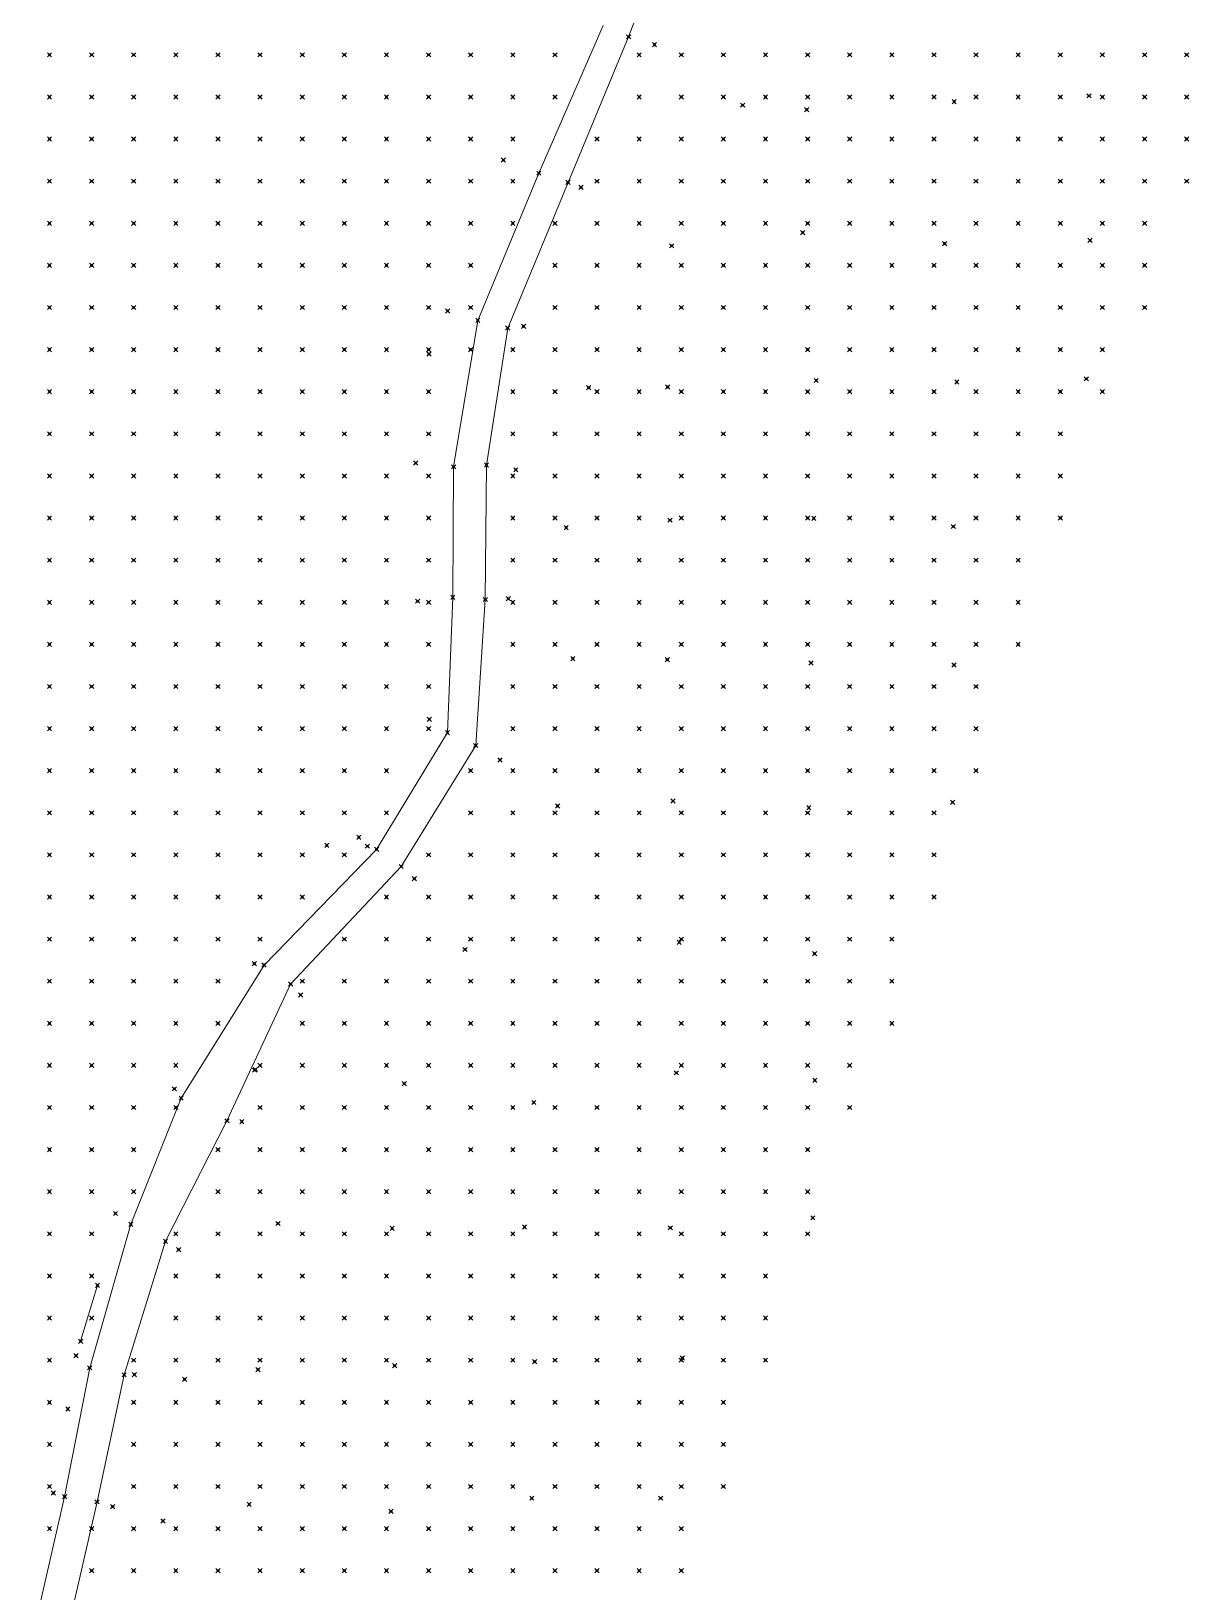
# Model space of a CAD drawing. Header units: metres. Extents: x 441556 to 446409, y 432338 to 461058.
# Drawn here: x 445057 to 445139.5, y 441214 to 441325.2 of the extents above; entities that cross this region are included whole.
import ezdxf

# ---------------------------------------------------------------- set-up
doc = ezdxf.new("R2010")
doc.units = ezdxf.units.M
doc.header["$MEASUREMENT"] = 0
doc.header["$PDMODE"] = 35
doc.header["$PDSIZE"] = 0.15
for name, color, linetype, lineweight in [('DTM-BRE-RevN_GRP_ACCES PROPRIETATE', 2, 'Continuous', 0), ('DTM-BRE-RevN_GRP_DRUM PIATRA', 2, 'Continuous', 0), ('DTM-NOK-RevN_LIDAR_co_lidar', 91, 'Continuous', 0), ('DTM-NOK-RevN_RTK', 32, 'Continuous', 0)]:
    doc.layers.add(name, color=color, linetype=linetype, lineweight=lineweight)

msp = doc.modelspace()

# ---------------------------------------------------------------- linework, layer by layer
at = {"layer": 'DTM-BRE-RevN_GRP_ACCES PROPRIETATE'}
msp.add_line((445060.547, 441231.855, 381.23), (445061.743, 441235.84, 380.919), dxfattribs=at)
at = {"layer": 'DTM-BRE-RevN_GRP_DRUM PIATRA'}
for p, q in [((445099.57, 441324.767, 373.502), (445103.553, 441335.261, 374.526)), ((445093.173, 441315.06, 373.659), (445097.77, 441325.569, 373.469)), ((445095.257, 441314.402, 373.699), (445099.57, 441324.767, 373.502)), ((445088.829, 441304.569, 375.203), (445093.173, 441315.06, 373.659)), ((445090.959, 441304.022, 375.077), (445095.257, 441314.402, 373.699)), ((445087.105, 441294.143, 376.185), (445088.829, 441304.569, 375.203)), ((445089.447, 441294.267, 376.222), (445090.959, 441304.022, 375.077)), ((445087.049, 441284.838, 376.237), (445087.105, 441294.143, 376.185)), ((445089.364, 441284.691, 376.341), (445089.447, 441294.267, 376.222)), ((445086.672, 441275.21, 376.401), (445087.049, 441284.838, 376.237)), ((445088.686, 441274.294, 376.448), (445089.364, 441284.691, 376.341)), ((445081.623, 441266.893, 376.801), (445086.672, 441275.21, 376.401)), ((445083.373, 441265.673, 376.82), (445088.686, 441274.294, 376.448)), ((445073.608, 441258.653, 377.504), (445081.623, 441266.893, 376.801)), ((445075.502, 441257.297, 377.464), (445083.373, 441265.673, 376.82)), ((445067.703, 441249.172, 378.519), (445073.608, 441258.653, 377.504)), ((445070.963, 441247.552, 378.647), (445075.502, 441257.297, 377.464)), ((445064.118, 441240.186, 379.913), (445067.703, 441249.172, 378.519)), ((445066.59, 441238.976, 379.901), (445070.963, 441247.552, 378.647)), ((445061.192, 441229.965, 381.306), (445064.118, 441240.186, 379.913)), ((445063.645, 441229.461, 381.394), (445066.59, 441238.976, 379.901)), ((445059.408, 441220.781, 382.466), (445061.192, 441229.965, 381.306)), ((445061.719, 441220.413, 382.539), (445063.645, 441229.461, 381.394)), ((445057.027, 441210.417, 383.136), (445059.408, 441220.781, 382.466)), ((445059.212, 441209.462, 383.252), (445061.719, 441220.413, 382.539))]:
    msp.add_line(p, q, dxfattribs=at)
at = {"layer": 'DTM-NOK-RevN_LIDAR_co_lidar'}
for p in [(445058.331, 441323.485, 357.108), (445061.33, 441323.485, 357.886), (445064.329, 441323.485, 359.576), (445067.329, 441323.485, 362.513), (445070.328, 441323.485, 364.934), (445073.327, 441323.485, 364.644), (445076.327, 441323.485, 364.26), (445079.326, 441323.485, 365.879), (445082.325, 441323.485, 367.506), (445085.325, 441323.485, 369.517), (445088.324, 441323.485, 371.733), (445091.323, 441323.485, 372.661), (445094.323, 441323.485, 372.92), (445100.321, 441323.485, 373.306), (445103.321, 441323.485, 374.324), (445106.32, 441323.485, 375.818), (445109.319, 441323.485, 377.332), (445112.319, 441323.485, 378.396), (445115.318, 441323.485, 379.079), (445118.317, 441323.485, 380.677), (445121.317, 441323.485, 383.074), (445124.316, 441323.485, 384.122), (445127.316, 441323.485, 384.49), (445130.315, 441323.485, 385.217), (445133.314, 441323.485, 386.174), (445136.314, 441323.485, 387.093), (445139.313, 441323.485, 387.852), (445058.331, 441320.486, 358.31), (445061.33, 441320.486, 359.205), (445064.329, 441320.486, 362.338), (445067.329, 441320.486, 365.256), (445070.328, 441320.486, 366.566), (445073.327, 441320.486, 366.257), (445076.327, 441320.486, 366.132), (445079.326, 441320.486, 368.097), (445082.325, 441320.486, 370.071), (445085.325, 441320.486, 370.699), (445088.324, 441320.486, 371.665), (445091.323, 441320.486, 372.642), (445094.323, 441320.486, 372.968), (445100.321, 441320.486, 374.954), (445103.321, 441320.486, 376.102), (445106.32, 441320.486, 376.78), (445109.319, 441320.486, 377.716), (445112.319, 441320.486, 378.643), (445115.318, 441320.486, 379.442), (445118.317, 441320.486, 381.007), (445121.317, 441320.486, 383.323), (445124.316, 441320.486, 384.08), (445127.316, 441320.486, 384.703), (445130.315, 441320.486, 385.602), (445133.314, 441320.486, 386.665), (445136.314, 441320.486, 387.687), (445139.313, 441320.486, 388.503), (445058.331, 441317.487, 358.45), (445061.33, 441317.487, 359.905), (445064.329, 441317.487, 363.491), (445067.329, 441317.487, 366.248), (445070.328, 441317.487, 366.607), (445073.327, 441317.487, 366.631), (445076.327, 441317.487, 367.145), (445079.326, 441317.487, 369.333), (445082.325, 441317.487, 370.962), (445085.325, 441317.487, 370.99), (445088.324, 441317.487, 371.789), (445091.323, 441317.487, 372.835), (445097.322, 441317.487, 373.341), (445100.321, 441317.487, 375.634), (445103.321, 441317.487, 377.594), (445106.32, 441317.487, 378.158), (445109.319, 441317.487, 378.482), (445112.319, 441317.487, 379.258), (445115.318, 441317.487, 380.169), (445118.317, 441317.487, 381.386), (445121.317, 441317.487, 383.177), (445124.316, 441317.487, 384.318), (445127.316, 441317.487, 385.068), (445130.315, 441317.487, 386.168), (445133.314, 441317.487, 387.314), (445136.314, 441317.487, 388.356), (445139.313, 441317.487, 389.264), (445058.331, 441314.487, 359.946), (445061.33, 441314.487, 362.149), (445064.329, 441314.487, 364.92), (445067.329, 441314.487, 366.489), (445070.328, 441314.487, 366.851), (445073.327, 441314.487, 366.802), (445076.327, 441314.487, 367.867), (445079.326, 441314.487, 370.5), (445082.325, 441314.487, 371.382), (445085.325, 441314.487, 371.329), (445088.324, 441314.487, 372.412), (445091.323, 441314.487, 373.272), (445097.322, 441314.487, 374.9), (445100.321, 441314.487, 376.237), (445103.321, 441314.487, 378.175), (445106.32, 441314.487, 379.297), (445109.319, 441314.487, 379.351), (445112.319, 441314.487, 379.875), (445115.318, 441314.487, 380.847), (445118.317, 441314.487, 381.952), (445121.317, 441314.487, 383.499), (445124.316, 441314.487, 384.667), (445127.316, 441314.487, 385.486), (445130.315, 441314.487, 386.69), (445133.314, 441314.487, 387.95), (445136.314, 441314.487, 389.001), (445139.313, 441314.487, 390.031), (445058.331, 441311.488, 361.387), (445061.33, 441311.488, 363.304), (445064.329, 441311.488, 365.328), (445067.329, 441311.488, 366.591), (445070.328, 441311.488, 367.12), (445073.327, 441311.488, 367.113), (445076.327, 441311.488, 368.973), (445079.326, 441311.488, 371.854), (445082.325, 441311.488, 372.428), (445085.325, 441311.488, 372.638), (445088.324, 441311.488, 373.512), (445091.323, 441311.488, 373.788), (445094.323, 441311.488, 373.746), (445097.322, 441311.488, 376.285), (445100.321, 441311.488, 377.534), (445103.321, 441311.488, 378.527), (445106.32, 441311.488, 379.528), (445109.319, 441311.488, 379.93), (445112.319, 441311.488, 380.482), (445115.318, 441311.488, 381.449), (445118.317, 441311.488, 382.688), (445121.317, 441311.488, 384.108), (445124.316, 441311.488, 385.088), (445127.316, 441311.488, 386.059), (445130.315, 441311.488, 387.291), (445133.314, 441311.488, 388.563), (445136.314, 441311.488, 389.676), (445058.331, 441308.489, 361.59), (445061.33, 441308.489, 363.089), (445064.329, 441308.489, 364.684), (445067.329, 441308.489, 366.784), (445070.328, 441308.489, 367.571), (445073.327, 441308.489, 368.547), (445076.327, 441308.489, 370.503), (445079.326, 441308.489, 372.173), (445082.325, 441308.489, 372.852), (445085.325, 441308.489, 373.862), (445088.324, 441308.489, 374.393), (445094.323, 441308.489, 375.502), (445097.322, 441308.489, 377.415), (445100.321, 441308.489, 378.487), (445103.321, 441308.489, 379.12), (445106.32, 441308.489, 379.856), (445109.319, 441308.489, 380.54), (445112.319, 441308.489, 381.291), (445115.318, 441308.489, 382.224), (445118.317, 441308.489, 383.322), (445121.317, 441308.489, 384.539), (445124.316, 441308.489, 385.547), (445127.316, 441308.489, 386.759), (445130.315, 441308.489, 387.988), (445133.314, 441308.489, 389.209), (445136.314, 441308.489, 390.421), (445058.331, 441305.489, 361.062), (445061.33, 441305.489, 362.694), (445064.329, 441305.489, 364.377), (445067.329, 441305.489, 366.269), (445070.328, 441305.489, 367.947), (445073.327, 441305.489, 370.118), (445076.327, 441305.489, 371.301), (445079.326, 441305.489, 371.972), (445082.325, 441305.489, 372.71), (445085.325, 441305.489, 374.502), (445088.324, 441305.489, 374.862), (445094.323, 441305.489, 377.118), (445097.322, 441305.489, 378.447), (445100.321, 441305.489, 379.258), (445103.321, 441305.489, 380.025), (445106.32, 441305.489, 380.841), (445109.319, 441305.489, 381.748), (445112.319, 441305.489, 382.739), (445115.318, 441305.489, 383.528), (445118.317, 441305.489, 384.134), (445121.317, 441305.489, 385.015), (445124.316, 441305.489, 386.074), (445127.316, 441305.489, 387.482), (445130.315, 441305.489, 388.724), (445133.314, 441305.489, 389.936), (445136.314, 441305.489, 391.208), (445058.331, 441302.49, 360.175), (445061.33, 441302.49, 362.23), (445064.329, 441302.49, 364.522), (445067.329, 441302.49, 366.261), (445070.328, 441302.49, 368.583), (445073.327, 441302.49, 370.862), (445076.327, 441302.49, 371.604), (445079.326, 441302.49, 372.527), (445082.325, 441302.49, 373.17), (445085.325, 441302.49, 374.953), (445088.324, 441302.49, 375.206), (445091.323, 441302.49, 375.412), (445094.323, 441302.49, 377.476), (445097.322, 441302.49, 379.104), (445100.321, 441302.49, 380.245), (445103.321, 441302.49, 381.082), (445106.32, 441302.49, 382.036), (445109.319, 441302.49, 383.277), (445112.319, 441302.49, 384.306), (445115.318, 441302.49, 384.826), (445118.317, 441302.49, 385.243), (445121.317, 441302.49, 385.977), (445124.316, 441302.49, 387.034), (445127.316, 441302.49, 388.373), (445130.315, 441302.49, 389.554), (445133.314, 441302.49, 390.716), (445058.331, 441299.491, 358.3), (445061.33, 441299.491, 361.27), (445064.329, 441299.491, 365.145), (445067.329, 441299.491, 367.942), (445070.328, 441299.491, 369.581), (445073.327, 441299.491, 371.034), (445076.327, 441299.491, 371.646), (445079.326, 441299.491, 373.417), (445082.325, 441299.491, 374.191), (445085.325, 441299.491, 375.329), (445091.323, 441299.491, 375.994), (445094.323, 441299.491, 378.111), (445097.322, 441299.491, 379.793), (445100.321, 441299.491, 381.12), (445103.321, 441299.491, 382.169), (445106.32, 441299.491, 383.264), (445109.319, 441299.491, 384.418), (445112.319, 441299.491, 385.18), (445115.318, 441299.491, 385.692), (445118.317, 441299.491, 386.384), (445121.317, 441299.491, 387.254), (445124.316, 441299.491, 388.292), (445127.316, 441299.491, 389.394), (445130.315, 441299.491, 390.462), (445133.314, 441299.491, 391.58), (445058.331, 441296.491, 357.395), (445061.33, 441296.491, 360.701), (445064.329, 441296.491, 365.824), (445067.329, 441296.491, 369.302), (445070.328, 441296.491, 369.796), (445073.327, 441296.491, 370.574), (445076.327, 441296.491, 371.219), (445079.326, 441296.491, 373.572), (445082.325, 441296.491, 374.941), (445085.325, 441296.491, 375.578), (445091.323, 441296.491, 376.293), (445094.323, 441296.491, 378.745), (445097.322, 441296.491, 380.336), (445100.321, 441296.491, 381.511), (445103.321, 441296.491, 382.823), (445106.32, 441296.491, 384.072), (445109.319, 441296.491, 384.998), (445112.319, 441296.491, 385.756), (445115.318, 441296.491, 386.637), (445118.317, 441296.491, 387.583), (445121.317, 441296.491, 388.466), (445124.316, 441296.491, 389.379), (445127.316, 441296.491, 390.371), (445130.315, 441296.491, 391.427), (445058.331, 441293.492, 359.691), (445061.33, 441293.492, 361.525), (445064.329, 441293.492, 365.191), (445067.329, 441293.492, 369.056), (445070.328, 441293.492, 369.246), (445073.327, 441293.492, 370.097), (445076.327, 441293.492, 371.471), (445079.326, 441293.492, 372.912), (445082.325, 441293.492, 374.939), (445085.325, 441293.492, 375.605), (445091.323, 441293.492, 376.448), (445094.323, 441293.492, 378.898), (445097.322, 441293.492, 380.384), (445100.321, 441293.492, 381.278), (445103.321, 441293.492, 382.731), (445106.32, 441293.492, 384.17), (445109.319, 441293.492, 385.375), (445112.319, 441293.492, 386.504), (445115.318, 441293.492, 387.592), (445118.317, 441293.492, 388.627), (445121.317, 441293.492, 389.494), (445124.316, 441293.492, 390.436), (445127.316, 441293.492, 391.426), (445130.315, 441293.492, 392.522), (445058.331, 441290.493, 360.495), (445061.33, 441290.493, 361.107), (445064.329, 441290.493, 363.828), (445067.329, 441290.493, 368.099), (445070.328, 441290.493, 368.681), (445073.327, 441290.493, 370.339), (445076.327, 441290.493, 371.861), (445079.326, 441290.493, 372.791), (445082.325, 441290.493, 375.069), (445085.325, 441290.493, 375.633), (445091.323, 441290.493, 376.579), (445094.323, 441290.493, 378.929), (445097.322, 441290.493, 380.401), (445100.321, 441290.493, 381.319), (445103.321, 441290.493, 382.744), (445106.32, 441290.493, 384.232), (445109.319, 441290.493, 385.686), (445112.319, 441290.493, 387.132), (445115.318, 441290.493, 388.365), (445118.317, 441290.493, 389.409), (445121.317, 441290.493, 390.385), (445124.316, 441290.493, 391.463), (445127.316, 441290.493, 392.495), (445130.315, 441290.493, 393.701), (445058.331, 441287.493, 360.658), (445061.33, 441287.493, 360.937), (445064.329, 441287.493, 362.812), (445067.329, 441287.493, 366.519), (445070.328, 441287.493, 368.064), (445073.327, 441287.493, 370.812), (445076.327, 441287.493, 372.722), (445079.326, 441287.493, 373.599), (445082.325, 441287.493, 375.894), (445085.325, 441287.493, 375.759), (445091.323, 441287.493, 376.691), (445094.323, 441287.493, 378.674), (445097.322, 441287.493, 380.283), (445100.321, 441287.493, 381.473), (445103.321, 441287.493, 382.853), (445106.32, 441287.493, 384.23), (445109.319, 441287.493, 385.5), (445112.319, 441287.493, 387.175), (445115.318, 441287.493, 388.898), (445118.317, 441287.493, 390.122), (445121.317, 441287.493, 391.319), (445124.316, 441287.493, 392.466), (445127.316, 441287.493, 393.508), (445058.331, 441284.494, 362.24), (445061.33, 441284.494, 362.818), (445064.329, 441284.494, 364.596), (445067.329, 441284.494, 366.114), (445070.328, 441284.494, 367.847), (445073.327, 441284.494, 369.931), (445076.327, 441284.494, 371.913), (445079.326, 441284.494, 373.69), (445082.325, 441284.494, 375.925), (445085.325, 441284.494, 375.884), (445091.323, 441284.494, 376.857), (445094.323, 441284.494, 379.056), (445097.322, 441284.494, 380.588), (445100.321, 441284.494, 381.803), (445103.321, 441284.494, 383.061), (445106.32, 441284.494, 384.399), (445109.319, 441284.494, 385.929), (445112.319, 441284.494, 387.419), (445115.318, 441284.494, 388.919), (445118.317, 441284.494, 390.626), (445121.317, 441284.494, 392.159), (445124.316, 441284.494, 393.323), (445127.316, 441284.494, 394.314), (445058.331, 441281.495, 364.232), (445061.33, 441281.495, 364.022), (445064.329, 441281.495, 365.23), (445067.329, 441281.495, 366.89), (445070.328, 441281.495, 367.69), (445073.327, 441281.495, 369.736), (445076.327, 441281.495, 371.089), (445079.326, 441281.495, 373.535), (445082.325, 441281.495, 375.72), (445085.325, 441281.495, 375.939), (445091.323, 441281.495, 377.678), (445094.323, 441281.495, 379.56), (445097.322, 441281.495, 380.8), (445100.321, 441281.495, 382.19), (445103.321, 441281.495, 383.58), (445106.32, 441281.495, 384.93), (445109.319, 441281.495, 386.294), (445112.319, 441281.495, 387.593), (445115.318, 441281.495, 388.961), (445118.317, 441281.495, 390.701), (445121.317, 441281.495, 392.622), (445124.316, 441281.495, 394.052), (445127.316, 441281.495, 395.209), (445058.331, 441278.495, 365.746), (445061.33, 441278.495, 366.178), (445064.329, 441278.495, 366.872), (445067.329, 441278.495, 366.971), (445070.328, 441278.495, 368.204), (445073.327, 441278.495, 369.126), (445076.327, 441278.495, 370.588), (445079.326, 441278.495, 372.59), (445082.325, 441278.495, 376.18), (445085.325, 441278.495, 376.083), (445091.323, 441278.495, 378.535), (445094.323, 441278.495, 380.058), (445097.322, 441278.495, 381.109), (445100.321, 441278.495, 382.48), (445103.321, 441278.495, 383.902), (445106.32, 441278.495, 385.272), (445109.319, 441278.495, 386.639), (445112.319, 441278.495, 387.994), (445115.318, 441278.495, 389.278), (445118.317, 441278.495, 390.811), (445121.317, 441278.495, 392.788), (445124.316, 441278.495, 394.635), (445058.331, 441275.496, 368.398), (445061.33, 441275.496, 367.877), (445064.329, 441275.496, 367.553), (445067.329, 441275.496, 368.585), (445070.328, 441275.496, 369.26), (445073.327, 441275.496, 368.813), (445076.327, 441275.496, 369.522), (445079.326, 441275.496, 370.093), (445082.325, 441275.496, 373.677), (445085.325, 441275.496, 375.81), (445091.323, 441275.496, 377.994), (445094.323, 441275.496, 379.954), (445097.322, 441275.496, 381.395), (445100.321, 441275.496, 382.993), (445103.321, 441275.496, 384.291), (445106.32, 441275.496, 385.625), (445109.319, 441275.496, 386.999), (445112.319, 441275.496, 388.289), (445115.318, 441275.496, 389.603), (445118.317, 441275.496, 391.149), (445121.317, 441275.496, 393.249), (445124.316, 441275.496, 395.34), (445058.331, 441272.497, 370.688), (445061.33, 441272.497, 371.841), (445064.329, 441272.497, 371.031), (445067.329, 441272.497, 371.173), (445070.328, 441272.497, 371.041), (445073.327, 441272.497, 370.848), (445076.327, 441272.497, 371.851), (445079.326, 441272.497, 373.634), (445082.325, 441272.497, 375.566), (445088.324, 441272.497, 376.198), (445091.323, 441272.497, 377.005), (445094.323, 441272.497, 379.948), (445097.322, 441272.497, 381.798), (445100.321, 441272.497, 383.209), (445103.321, 441272.497, 384.586), (445106.32, 441272.497, 386.09), (445109.319, 441272.497, 387.532), (445112.319, 441272.497, 388.884), (445115.318, 441272.497, 390.213), (445118.317, 441272.497, 391.538), (445121.317, 441272.497, 393.274), (445124.316, 441272.497, 395.504), (445058.331, 441269.497, 371.147), (445061.33, 441269.497, 372.408), (445064.329, 441269.497, 372.692), (445067.329, 441269.497, 373.006), (445070.328, 441269.497, 372.972), (445073.327, 441269.497, 372.927), (445076.327, 441269.497, 372.933), (445079.326, 441269.497, 375.205), (445082.325, 441269.497, 376.161), (445088.324, 441269.497, 378.028), (445091.323, 441269.497, 380.252), (445094.323, 441269.497, 381.449), (445097.322, 441269.497, 382.379), (445100.321, 441269.497, 383.755), (445103.321, 441269.497, 385.234), (445106.32, 441269.497, 386.68), (445109.319, 441269.497, 388.072), (445112.319, 441269.497, 389.451), (445115.318, 441269.497, 390.934), (445118.317, 441269.497, 392.484), (445121.317, 441269.497, 393.953), (445058.331, 441266.498, 371.747), (445061.33, 441266.498, 372.525), (445064.329, 441266.498, 373.089), (445067.329, 441266.498, 373.637), (445070.328, 441266.498, 374.173), (445073.327, 441266.498, 375.201), (445076.327, 441266.498, 376.165), (445079.326, 441266.498, 376.261), (445085.325, 441266.498, 379.38), (445088.324, 441266.498, 380.229), (445091.323, 441266.498, 381.367), (445094.323, 441266.498, 382.271), (445097.322, 441266.498, 383.375), (445100.321, 441266.498, 384.614), (445103.321, 441266.498, 386.061), (445106.32, 441266.498, 387.722), (445109.319, 441266.498, 389.182), (445112.319, 441266.498, 390.398), (445115.318, 441266.498, 391.794), (445118.317, 441266.498, 393.376), (445121.317, 441266.498, 394.813), (445058.331, 441263.499, 372.576), (445061.33, 441263.499, 372.834), (445064.329, 441263.499, 373.067), (445067.329, 441263.499, 373.633), (445070.328, 441263.499, 376.262), (445073.327, 441263.499, 376.738), (445076.327, 441263.499, 376.774), (445082.325, 441263.499, 376.892), (445085.325, 441263.499, 378.971), (445088.324, 441263.499, 381.852), (445091.323, 441263.499, 382.723), (445094.323, 441263.499, 383.565), (445097.322, 441263.499, 384.679), (445100.321, 441263.499, 386.031), (445103.321, 441263.499, 387.404), (445106.32, 441263.499, 388.843), (445109.319, 441263.499, 390.299), (445112.319, 441263.499, 391.45), (445115.318, 441263.499, 392.829), (445118.317, 441263.499, 394.538), (445121.317, 441263.499, 395.781), (445058.331, 441260.499, 373.379), (445061.33, 441260.499, 373.44), (445064.329, 441260.499, 373.757), (445067.329, 441260.499, 375.271), (445070.328, 441260.499, 377.527), (445073.327, 441260.499, 377.125), (445079.326, 441260.499, 376.849), (445082.325, 441260.499, 377.167), (445085.325, 441260.499, 378.409), (445088.324, 441260.499, 382.476), (445091.323, 441260.499, 383.657), (445094.323, 441260.499, 384.636), (445097.322, 441260.499, 386.094), (445100.321, 441260.499, 387.51), (445103.321, 441260.499, 388.927), (445106.32, 441260.499, 390.17), (445109.319, 441260.499, 391.385), (445112.319, 441260.499, 392.653), (445115.318, 441260.499, 394.393), (445118.317, 441260.499, 396.157), (445058.331, 441257.5, 374.479), (445061.33, 441257.5, 374.838), (445064.329, 441257.5, 374.998), (445067.329, 441257.5, 376.926), (445070.328, 441257.5, 377.86), (445076.327, 441257.5, 377.242), (445079.326, 441257.5, 378.864), (445082.325, 441257.5, 379.826), (445085.325, 441257.5, 381.742), (445088.324, 441257.5, 383.455), (445091.323, 441257.5, 384.55), (445094.323, 441257.5, 386.191), (445097.322, 441257.5, 387.776), (445100.321, 441257.5, 389.086), (445103.321, 441257.5, 390.393), (445106.32, 441257.5, 391.659), (445109.319, 441257.5, 392.861), (445112.319, 441257.5, 394.066), (445115.318, 441257.5, 395.5), (445118.317, 441257.5, 396.843), (445058.331, 441254.501, 375.5), (445061.33, 441254.501, 375.67), (445064.329, 441254.501, 375.878), (445067.329, 441254.501, 377.305), (445070.328, 441254.501, 377.757), (445076.327, 441254.501, 378.503), (445079.326, 441254.501, 380.593), (445082.325, 441254.501, 381.929), (445085.325, 441254.501, 383.602), (445088.324, 441254.501, 384.196), (445091.323, 441254.501, 386.108), (445094.323, 441254.501, 387.833), (445097.322, 441254.501, 389.246), (445100.321, 441254.501, 390.439), (445103.321, 441254.501, 391.687), (445106.32, 441254.501, 392.969), (445109.319, 441254.501, 394.299), (445112.319, 441254.501, 395.517), (445115.318, 441254.501, 396.619), (445118.317, 441254.501, 397.773), (445058.331, 441251.501, 376.292), (445061.33, 441251.501, 376.179), (445064.329, 441251.501, 376.115), (445067.329, 441251.501, 377.127), (445073.327, 441251.501, 378.846), (445076.327, 441251.501, 380.392), (445079.326, 441251.501, 382.081), (445082.325, 441251.501, 383.38), (445085.325, 441251.501, 384.2), (445088.324, 441251.501, 385.243), (445091.323, 441251.501, 387.512), (445094.323, 441251.501, 389.024), (445097.322, 441251.501, 390.566), (445100.321, 441251.501, 391.89), (445103.321, 441251.501, 393.004), (445106.32, 441251.501, 394.116), (445109.319, 441251.501, 395.603), (445112.319, 441251.501, 397.081), (445115.318, 441251.501, 398.144), (445058.331, 441248.502, 376.984), (445061.33, 441248.502, 376.831), (445064.329, 441248.502, 377.074), (445067.329, 441248.502, 378.623), (445073.327, 441248.502, 380.915), (445076.327, 441248.502, 381.876), (445079.326, 441248.502, 383.193), (445082.325, 441248.502, 384.274), (445085.325, 441248.502, 385.193), (445088.324, 441248.502, 386.54), (445091.323, 441248.502, 388.283), (445094.323, 441248.502, 389.773), (445097.322, 441248.502, 391.342), (445100.321, 441248.502, 392.531), (445103.321, 441248.502, 393.216), (445106.32, 441248.502, 394.439), (445109.319, 441248.502, 396.928), (445112.319, 441248.502, 399.114), (445115.318, 441248.502, 399.849), (445058.331, 441245.503, 377.752), (445061.33, 441245.503, 377.986), (445064.329, 441245.503, 378.431), (445070.328, 441245.503, 381.972), (445073.327, 441245.503, 382.975), (445076.327, 441245.503, 383.248), (445079.326, 441245.503, 383.918), (445082.325, 441245.503, 384.907), (445085.325, 441245.503, 386.314), (445088.324, 441245.503, 387.576), (445091.323, 441245.503, 389.034), (445094.323, 441245.503, 390.545), (445097.322, 441245.503, 391.847), (445100.321, 441245.503, 393.146), (445103.321, 441245.503, 393.905), (445106.32, 441245.503, 395.667), (445109.319, 441245.503, 398.476), (445112.319, 441245.503, 400.332), (445058.331, 441242.503, 378.489), (445061.33, 441242.503, 379.364), (445064.329, 441242.503, 379.486), (445070.328, 441242.503, 383.196), (445073.327, 441242.503, 384.519), (445076.327, 441242.503, 384.406), (445079.326, 441242.503, 384.878), (445082.325, 441242.503, 385.879), (445085.325, 441242.503, 387.287), (445088.324, 441242.503, 388.643), (445091.323, 441242.503, 390.149), (445094.323, 441242.503, 391.445), (445097.322, 441242.503, 392.749), (445100.321, 441242.503, 394.437), (445103.321, 441242.503, 395.55), (445106.32, 441242.503, 397.2), (445109.319, 441242.503, 399.174), (445112.319, 441242.503, 400.434), (445058.331, 441239.504, 379.492), (445061.33, 441239.504, 380.476), (445067.329, 441239.504, 380.658), (445070.328, 441239.504, 383.395), (445073.327, 441239.504, 385.256), (445076.327, 441239.504, 385.229), (445079.326, 441239.504, 385.996), (445082.325, 441239.504, 387.05), (445085.325, 441239.504, 388.325), (445088.324, 441239.504, 389.811), (445091.323, 441239.504, 391.242), (445094.323, 441239.504, 392.265), (445097.322, 441239.504, 393.798), (445100.321, 441239.504, 395.55), (445103.321, 441239.504, 396.692), (445106.32, 441239.504, 397.795), (445109.319, 441239.504, 399.154), (445112.319, 441239.504, 400.295), (445058.331, 441236.505, 380.629), (445061.33, 441236.505, 380.962), (445067.329, 441236.505, 381.436), (445070.328, 441236.505, 384.385), (445073.327, 441236.505, 385.575), (445076.327, 441236.505, 385.952), (445079.326, 441236.505, 386.933), (445082.325, 441236.505, 388.067), (445085.325, 441236.505, 389.489), (445088.324, 441236.505, 390.867), (445091.323, 441236.505, 392.108), (445094.323, 441236.505, 393.184), (445097.322, 441236.505, 394.684), (445100.321, 441236.505, 396.016), (445103.321, 441236.505, 397.182), (445106.32, 441236.505, 398.243), (445109.319, 441236.505, 399.445), (445058.331, 441233.505, 381.049), (445061.33, 441233.505, 380.91), (445067.329, 441233.505, 382.95), (445070.328, 441233.505, 385.811), (445073.327, 441233.505, 386.078), (445076.327, 441233.505, 386.655), (445079.326, 441233.505, 387.826), (445082.325, 441233.505, 389.003), (445085.325, 441233.505, 390.564), (445088.324, 441233.505, 391.817), (445091.323, 441233.505, 392.966), (445094.323, 441233.505, 394.186), (445097.322, 441233.505, 395.436), (445100.321, 441233.505, 396.559), (445103.321, 441233.505, 397.772), (445106.32, 441233.505, 398.959), (445109.319, 441233.505, 400.273), (445058.331, 441230.506, 380.799), (445064.329, 441230.506, 381.355), (445067.329, 441230.506, 383.578), (445070.328, 441230.506, 386.18), (445073.327, 441230.506, 386.645), (445076.327, 441230.506, 387.455), (445079.326, 441230.506, 388.715), (445082.325, 441230.506, 389.94), (445085.325, 441230.506, 391.356), (445088.324, 441230.506, 392.591), (445091.323, 441230.506, 393.745), (445094.323, 441230.506, 394.846), (445097.322, 441230.506, 395.927), (445100.321, 441230.506, 397.319), (445103.321, 441230.506, 398.481), (445106.32, 441230.506, 399.616), (445109.319, 441230.506, 401.185), (445058.331, 441227.507, 380.746), (445064.329, 441227.507, 382.579), (445067.329, 441227.507, 384.804), (445070.328, 441227.507, 386.458), (445073.327, 441227.507, 387.087), (445076.327, 441227.507, 388.235), (445079.326, 441227.507, 389.534), (445082.325, 441227.507, 390.784), (445085.325, 441227.507, 391.948), (445088.324, 441227.507, 393.12), (445091.323, 441227.507, 394.157), (445094.323, 441227.507, 395.26), (445097.322, 441227.507, 396.355), (445100.321, 441227.507, 397.678), (445103.321, 441227.507, 399.097), (445106.32, 441227.507, 400.288), (445058.331, 441224.507, 381.077), (445064.329, 441224.507, 385.161), (445067.329, 441224.507, 386.49), (445070.328, 441224.507, 386.724), (445073.327, 441224.507, 387.484), (445076.327, 441224.507, 388.79), (445079.326, 441224.507, 390.166), (445082.325, 441224.507, 391.32), (445085.325, 441224.507, 392.36), (445088.324, 441224.507, 393.34), (445091.323, 441224.507, 394.272), (445094.323, 441224.507, 395.486), (445097.322, 441224.507, 396.791), (445100.321, 441224.507, 398.056), (445103.321, 441224.507, 399.483), (445106.32, 441224.507, 400.76), (445058.331, 441221.508, 381.506), (445064.329, 441221.508, 385.769), (445067.329, 441221.508, 386.588), (445070.328, 441221.508, 387.005), (445073.327, 441221.508, 388.033), (445076.327, 441221.508, 389.222), (445079.326, 441221.508, 390.405), (445082.325, 441221.508, 391.568), (445085.325, 441221.508, 392.659), (445088.324, 441221.508, 393.509), (445091.323, 441221.508, 394.341), (445094.323, 441221.508, 395.514), (445097.322, 441221.508, 397.027), (445100.321, 441221.508, 398.493), (445103.321, 441221.508, 399.922), (445106.32, 441221.508, 401.393), (445058.331, 441218.508, 382.127), (445061.33, 441218.508, 383.346), (445064.329, 441218.508, 386.336), (445067.329, 441218.508, 386.762), (445070.328, 441218.508, 387.353), (445073.327, 441218.508, 388.364), (445076.327, 441218.508, 389.546), (445079.326, 441218.508, 390.632), (445082.325, 441218.508, 392.027), (445085.325, 441218.508, 393.006), (445088.324, 441218.508, 393.648), (445091.323, 441218.508, 394.482), (445094.323, 441218.508, 395.666), (445097.322, 441218.508, 397.271), (445100.321, 441218.508, 398.465), (445103.321, 441218.508, 400.13), (445061.33, 441215.509, 383.335), (445064.329, 441215.509, 385.964), (445067.329, 441215.509, 387.034), (445070.328, 441215.509, 387.611), (445073.327, 441215.509, 388.832), (445076.327, 441215.509, 390.062), (445079.326, 441215.509, 391.308), (445082.325, 441215.509, 392.465), (445085.325, 441215.509, 393.268), (445088.324, 441215.509, 393.926), (445091.323, 441215.509, 394.771), (445094.323, 441215.509, 395.954), (445097.322, 441215.509, 397.869), (445100.321, 441215.509, 399.259), (445103.321, 441215.509, 400.702)]:
    msp.add_point(p, dxfattribs=at)
at = {"layer": 'DTM-NOK-RevN_RTK'}
for p in [(445099.57, 441324.767, 373.502), (445101.412, 441324.211, 373.252), (445132.357, 441320.565, 386.556), (445107.687, 441319.896, 377.347), (445112.256, 441319.583, 379.107), (445122.754, 441320.148, 383.928), (445090.649, 441315.988, 373.383), (445093.173, 441315.06, 373.659), (445095.257, 441314.402, 373.699), (445096.182, 441314.045, 373.882), (445111.971, 441310.823, 380.524), (445132.434, 441310.266, 388.611), (445102.641, 441309.885, 378.46), (445122.076, 441310.038, 384.848), (445086.68, 441305.246, 375.615), (445088.829, 441304.569, 375.203), (445090.959, 441304.022, 375.077), (445092.092, 441304.15, 375.299), (445085.355, 441302.175, 375.692), (445112.927, 441300.285, 385.249), (445132.163, 441300.405, 390.972), (445096.724, 441299.78, 379.728), (445102.354, 441299.826, 382.222), (445122.949, 441300.175, 387.641), (445084.41, 441294.407, 375.661), (445087.105, 441294.143, 376.185), (445089.447, 441294.267, 376.222), (445091.54, 441293.923, 376.836), (445102.521, 441290.338, 382.501), (445112.764, 441290.472, 387.622), (445095.123, 441289.807, 380.271), (445122.688, 441289.888, 391.361), (445087.049, 441284.838, 376.237), (445089.364, 441284.691, 376.341), (445091.004, 441284.743, 376.809), (445084.55, 441284.568, 375.878), (445095.596, 441280.478, 380.517), (445102.329, 441280.402, 383.496), (445112.556, 441280.173, 388.181), (445122.74, 441280.025, 393.745), (445085.379, 441276.16, 375.79), (445086.672, 441275.21, 376.401), (445088.686, 441274.294, 376.448), (445090.414, 441273.264, 376.144), (445102.731, 441270.33, 385.068), (445122.642, 441270.248, 394.626), (445094.513, 441269.983, 381.656), (445112.409, 441269.856, 389.814), (445078.079, 441267.174, 375.661), (445080.354, 441267.753, 375.897), (445080.968, 441267.12, 376.751), (445081.623, 441266.893, 376.801), (445083.373, 441265.673, 376.82), (445084.314, 441264.8, 376.894), (445103.17, 441260.275, 389.276), (445087.922, 441259.763, 383.279), (445112.815, 441259.463, 393.595), (445072.918, 441258.751, 377.513), (445073.608, 441258.653, 377.504), (445075.502, 441257.297, 377.464), (445076.217, 441256.525, 377.457), (445072.936, 441251.162, 378.296), (445072.986, 441251.212, 378.296), (445083.594, 441250.202, 384.36), (445102.963, 441250.975, 393.153), (445112.836, 441250.445, 397.963), (445067.225, 441249.838, 379.215), (445067.703, 441249.172, 378.519), (445092.823, 441248.864, 388.967), (445070.963, 441247.552, 378.647), (445072.029, 441247.495, 379.433), (445063.033, 441240.954, 381.239), (445064.118, 441240.186, 379.913), (445074.596, 441240.243, 385.048), (445112.691, 441240.65, 400.52), (445082.731, 441239.891, 387.574), (445092.155, 441239.986, 391.677), (445102.539, 441239.934, 396.024), (445066.59, 441238.976, 379.901), (445067.524, 441238.381, 380.48), (445061.743, 441235.84, 380.919), (445060.547, 441231.855, 381.23), (445060.223, 441230.824, 381.791), (445092.879, 441230.4, 394.714), (445103.398, 441230.666, 398.743), (445061.192, 441229.965, 381.306), (445063.645, 441229.461, 381.394), (445064.369, 441229.482, 381.641), (445067.951, 441229.141, 386.332), (445073.174, 441229.828, 386.937), (445082.913, 441230.111, 390.77), (445059.632, 441227.03, 382.473), (445058.602, 441221.049, 382.748), (445059.408, 441220.781, 382.466), (445061.719, 441220.413, 382.539), (445072.547, 441220.232, 388.235), (445092.682, 441220.682, 394.994), (445101.85, 441220.682, 399.665), (445062.825, 441220.069, 382.704), (445082.652, 441219.735, 392.344), (445066.407, 441219.051, 386.752)]:
    msp.add_point(p, dxfattribs=at)

doc.saveas('drawing.dxf')
